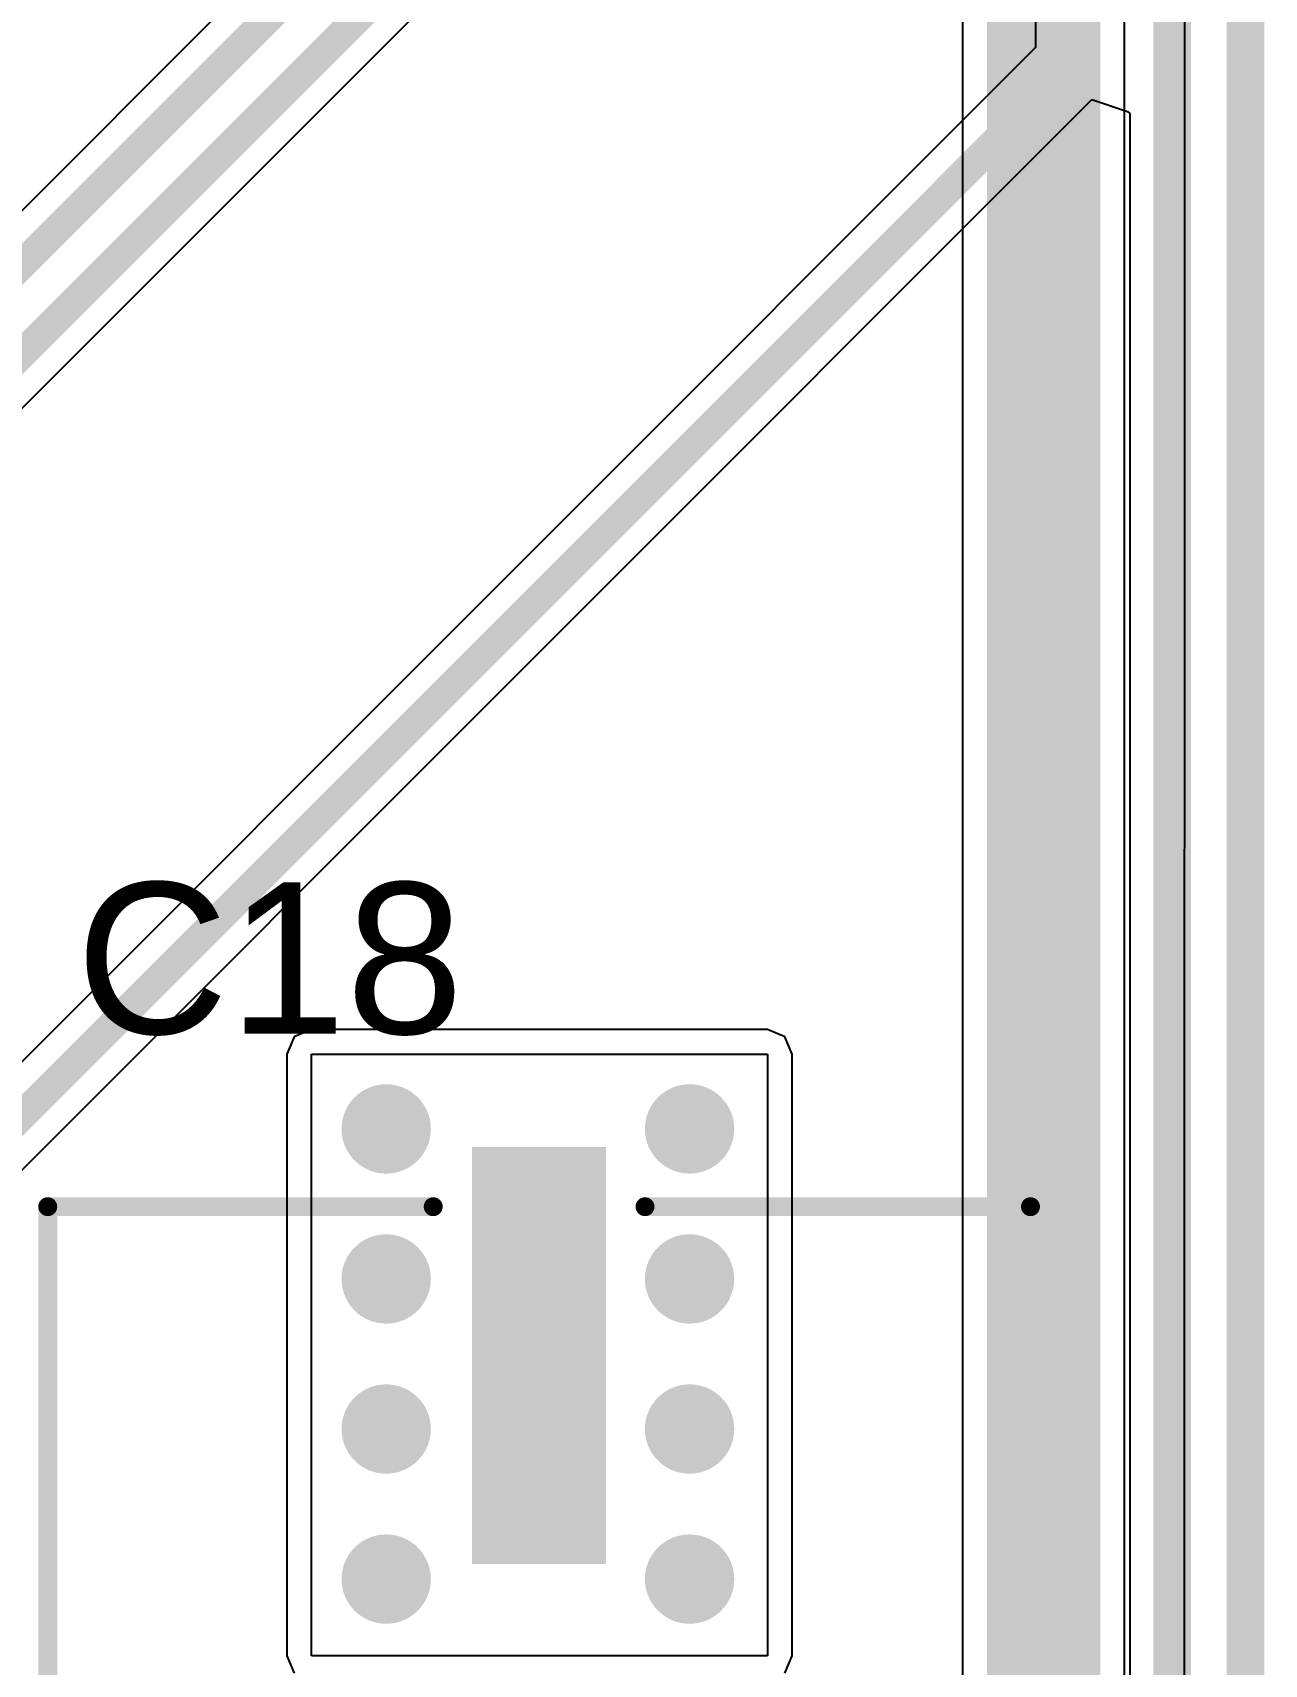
# Model space of a CAD drawing. Header units: millimetres. Extents: x -0.52 to 3.79, y -0.54 to 3.26.
# Drawn here: x 3.4687 to 3.7944, y 0.7968 to 1.2282 of the extents above; entities that cross this region are included whole.
import ezdxf

# ---------------------------------------------------------------- set-up
doc = ezdxf.new("R2010")
doc.units = ezdxf.units.MM
doc.header["$MEASUREMENT"] = 0
for name, color, linetype in [('BottomLayer', 5, 'Continuous'), ('BottomSolder', 6, 'Continuous'), ('Mechanical2', 216, 'Continuous'), ('TopLayer', 1, 'Continuous'), ('TopOverlay', 2, 'Continuous'), ('TopPaste', 8, 'Continuous'), ('TopSolder', 216, 'Continuous'), ('ViaHoleLayer', 16, 'Continuous')]:
    doc.layers.add(name, color=color, linetype=linetype)
doc.styles.add('Arial', font='', dxfattribs={"height": 0.2})
doc.styles.get('Arial').set_extended_font_data('Arial')

# ---------------------------------------------------------------- blocks, each defined once
blk = doc.blocks.new('UCD1A101MCL1GS_35')
at = {"layer": 'TopLayer'}
for points in [[(-0.14567, 0.01772), (-0.03543, 0.01772), (-0.03543, -0.01772), (-0.14567, -0.01772)], [(0.03543, 0.01772), (0.14567, 0.01772), (0.14567, -0.01772), (0.03543, -0.01772)]]:
    blk.add_hatch(color=1, dxfattribs=at).paths.add_polyline_path(points)
at = {"layer": 'TopPaste'}
for points in [[(-0.14567, 0.01772), (-0.03543, 0.01772), (-0.03543, -0.01772), (-0.14567, -0.01772)], [(0.03543, 0.01772), (0.14567, 0.01772), (0.14567, -0.01772), (0.03543, -0.01772)]]:
    blk.add_hatch(color=8, dxfattribs=at).paths.add_polyline_path(points)
at = {"layer": 'TopSolder'}
for points in [[(-0.14567, 0.01772), (-0.03543, 0.01772), (-0.03543, -0.01772), (-0.14567, -0.01772)], [(0.03543, 0.01772), (0.14567, 0.01772), (0.14567, -0.01772), (0.03543, -0.01772)]]:
    blk.add_hatch(color=216, dxfattribs=at).paths.add_polyline_path(points)
at = {"layer": 'TopOverlay', "const_width": 0.005}
for points in [[(-0.09008, 0.12992), (-0.12992, 0.09008)], [(-0.09008, 0.12992), (0, 0.12992)], [(0, 0.12992), (0.12992, 0.12992)], [(0.12992, 0.12992), (0.12992, 0.028)], [(-0.12992, 0.09008), (-0.12992, 0.028)], [(-0.15039, 0.052), (-0.15039, 0.028)], [(-0.16239, 0.04), (-0.13839, 0.04)], [(-0.12992, -0.028), (-0.12992, -0.09008)], [(0.12992, -0.028), (0.12992, -0.12992)], [(-0.12992, -0.09008), (-0.09008, -0.12992)], [(-0.09008, -0.12992), (0, -0.12992)], [(0, -0.12992), (0.12992, -0.12992)]]:
    blk.add_lwpolyline(points, dxfattribs=at)
at = {"layer": 'TopOverlay', "const_width": 0.0025}
for points in [[(-0.09133, 0.12992, 1), (-0.08883, 0.12992, 1)], [(-0.09133, 0.12992, 1), (-0.08883, 0.12992, 1)], [(-0.00125, 0.12992, 1), (0.00125, 0.12992, 1)], [(-0.00125, 0.12992, 1), (0.00125, 0.12992, 1)], [(0.12867, 0.12992, 1), (0.13117, 0.12992, 1)], [(0.12867, 0.12992, 1), (0.13117, 0.12992, 1)], [(-0.13117, 0.09008, 1), (-0.12867, 0.09008, 1)], [(-0.13117, 0.09008, 1), (-0.12867, 0.09008, 1)], [(-0.15164, 0.052, 1), (-0.14914, 0.052, 1)], [(-0.16364, 0.04, 1), (-0.16114, 0.04, 1)], [(-0.13964, 0.04, 1), (-0.13714, 0.04, 1)], [(-0.15164, 0.028, 1), (-0.14914, 0.028, 1)], [(-0.13117, 0.028, 1), (-0.12867, 0.028, 1)], [(0.12867, 0.028, 1), (0.13117, 0.028, 1)], [(-0.13117, -0.028, 1), (-0.12867, -0.028, 1)], [(0.12867, -0.028, 1), (0.13117, -0.028, 1)], [(-0.13117, -0.09008, 1), (-0.12867, -0.09008, 1)], [(-0.13117, -0.09008, 1), (-0.12867, -0.09008, 1)], [(-0.09133, -0.12992, 1), (-0.08883, -0.12992, 1)], [(-0.09133, -0.12992, 1), (-0.08883, -0.12992, 1)], [(-0.00125, -0.12992, 1), (0.00125, -0.12992, 1)], [(-0.00125, -0.12992, 1), (0.00125, -0.12992, 1)], [(0.12867, -0.12992, 1), (0.13117, -0.12992, 1)], [(0.12867, -0.12992, 1), (0.13117, -0.12992, 1)]]:
    blk.add_lwpolyline(points, format="xyb", close=True, dxfattribs=at)

msp = doc.modelspace()

# ---------------------------------------------------------------- hatches: boundary and pattern name
at = {"layer": 'BottomLayer'}
h = msp.add_hatch(color=5, dxfattribs=at)
edge = h.paths.add_edge_path()
edge.add_arc((3.56218, 0.93835), 0.01181, 0, 360)
h = msp.add_hatch(color=5, dxfattribs=at)
edge = h.paths.add_edge_path()
edge.add_arc((3.64239, 0.93835), 0.01181, 0, 360)
h = msp.add_hatch(color=5, dxfattribs=at)
edge = h.paths.add_edge_path()
edge.add_arc((3.56218, 0.89869), 0.01181, 0, 360)
h = msp.add_hatch(color=5, dxfattribs=at)
edge = h.paths.add_edge_path()
edge.add_arc((3.64239, 0.89869), 0.01181, 0, 360)
h = msp.add_hatch(color=5, dxfattribs=at)
edge = h.paths.add_edge_path()
edge.add_arc((3.56218, 0.85902), 0.01181, 0, 360)
h = msp.add_hatch(color=5, dxfattribs=at)
edge = h.paths.add_edge_path()
edge.add_arc((3.64239, 0.85902), 0.01181, 0, 360)
h = msp.add_hatch(color=5, dxfattribs=at)
edge = h.paths.add_edge_path()
edge.add_arc((3.56218, 0.81935), 0.01181, 0, 360)
h = msp.add_hatch(color=5, dxfattribs=at)
edge = h.paths.add_edge_path()
edge.add_arc((3.64239, 0.81935), 0.01181, 0, 360)
at = {"layer": 'BottomSolder'}
h = msp.add_hatch(color=6, dxfattribs=at)
edge = h.paths.add_edge_path()
edge.add_arc((3.56218, 0.93835), 0.00591, 0, 360)
h = msp.add_hatch(color=6, dxfattribs=at)
edge = h.paths.add_edge_path()
edge.add_arc((3.64239, 0.93835), 0.00591, 0, 360)
h = msp.add_hatch(color=6, dxfattribs=at)
edge = h.paths.add_edge_path()
edge.add_arc((3.56218, 0.89869), 0.00591, 0, 360)
h = msp.add_hatch(color=6, dxfattribs=at)
edge = h.paths.add_edge_path()
edge.add_arc((3.64239, 0.89869), 0.00591, 0, 360)
h = msp.add_hatch(color=6, dxfattribs=at)
edge = h.paths.add_edge_path()
edge.add_arc((3.56218, 0.85902), 0.00591, 0, 360)
h = msp.add_hatch(color=6, dxfattribs=at)
edge = h.paths.add_edge_path()
edge.add_arc((3.64239, 0.85902), 0.00591, 0, 360)
h = msp.add_hatch(color=6, dxfattribs=at)
edge = h.paths.add_edge_path()
edge.add_arc((3.56218, 0.81935), 0.00591, 0, 360)
h = msp.add_hatch(color=6, dxfattribs=at)
edge = h.paths.add_edge_path()
edge.add_arc((3.64239, 0.81935), 0.00591, 0, 360)
at = {"layer": 'TopLayer'}
h = msp.add_hatch(color=1, dxfattribs=at)
edge = h.paths.add_edge_path()
edge.add_arc((3.56218, 0.93835), 0.01181, 0, 360)
h = msp.add_hatch(color=1, dxfattribs=at)
edge = h.paths.add_edge_path()
edge.add_arc((3.64239, 0.93835), 0.01181, 0, 360)
h = msp.add_hatch(color=1, dxfattribs=at)
edge = h.paths.add_edge_path()
edge.add_arc((3.56218, 0.89869), 0.01181, 0, 360)
h = msp.add_hatch(color=1, dxfattribs=at)
edge = h.paths.add_edge_path()
edge.add_arc((3.64239, 0.89869), 0.01181, 0, 360)
h = msp.add_hatch(color=1, dxfattribs=at)
edge = h.paths.add_edge_path()
edge.add_arc((3.56218, 0.85902), 0.01181, 0, 360)
h = msp.add_hatch(color=1, dxfattribs=at)
edge = h.paths.add_edge_path()
edge.add_arc((3.64239, 0.85902), 0.01181, 0, 360)
h = msp.add_hatch(color=1, dxfattribs=at)
edge = h.paths.add_edge_path()
edge.add_arc((3.56218, 0.81935), 0.01181, 0, 360)
h = msp.add_hatch(color=1, dxfattribs=at)
edge = h.paths.add_edge_path()
edge.add_arc((3.64239, 0.81935), 0.01181, 0, 360)
at = {"layer": 'TopSolder'}
h = msp.add_hatch(color=216, dxfattribs=at)
edge = h.paths.add_edge_path()
edge.add_arc((3.56218, 0.93835), 0.00591, 0, 360)
h = msp.add_hatch(color=216, dxfattribs=at)
edge = h.paths.add_edge_path()
edge.add_arc((3.64239, 0.93835), 0.00591, 0, 360)
h = msp.add_hatch(color=216, dxfattribs=at)
edge = h.paths.add_edge_path()
edge.add_arc((3.56218, 0.89869), 0.00591, 0, 360)
h = msp.add_hatch(color=216, dxfattribs=at)
edge = h.paths.add_edge_path()
edge.add_arc((3.64239, 0.89869), 0.00591, 0, 360)
h = msp.add_hatch(color=216, dxfattribs=at)
edge = h.paths.add_edge_path()
edge.add_arc((3.56218, 0.85902), 0.00591, 0, 360)
h = msp.add_hatch(color=216, dxfattribs=at)
edge = h.paths.add_edge_path()
edge.add_arc((3.64239, 0.85902), 0.00591, 0, 360)
h = msp.add_hatch(color=216, dxfattribs=at)
edge = h.paths.add_edge_path()
edge.add_arc((3.56218, 0.81935), 0.00591, 0, 360)
h = msp.add_hatch(color=216, dxfattribs=at)
edge = h.paths.add_edge_path()
edge.add_arc((3.64239, 0.81935), 0.00591, 0, 360)
at = {"layer": 'ViaHoleLayer'}
h = msp.add_hatch(color=16, dxfattribs=at)
edge = h.paths.add_edge_path()
edge.add_arc((3.56218, 0.93835), 0.00591, 0, 360)
h = msp.add_hatch(color=16, dxfattribs=at)
edge = h.paths.add_edge_path()
edge.add_arc((3.64239, 0.93835), 0.00591, 0, 360)
h = msp.add_hatch(color=16, dxfattribs=at)
edge = h.paths.add_edge_path()
edge.add_arc((3.56218, 0.89869), 0.00591, 0, 360)
h = msp.add_hatch(color=16, dxfattribs=at)
edge = h.paths.add_edge_path()
edge.add_arc((3.64239, 0.89869), 0.00591, 0, 360)
h = msp.add_hatch(color=16, dxfattribs=at)
edge = h.paths.add_edge_path()
edge.add_arc((3.56218, 0.85902), 0.00591, 0, 360)
h = msp.add_hatch(color=16, dxfattribs=at)
edge = h.paths.add_edge_path()
edge.add_arc((3.64239, 0.85902), 0.00591, 0, 360)
h = msp.add_hatch(color=16, dxfattribs=at)
edge = h.paths.add_edge_path()
edge.add_arc((3.56218, 0.81935), 0.00591, 0, 360)
h = msp.add_hatch(color=16, dxfattribs=at)
edge = h.paths.add_edge_path()
edge.add_arc((3.64239, 0.81935), 0.00591, 0, 360)

# ---------------------------------------------------------------- linework, layer by layer
at = {"layer": 'BottomLayer'}
for p, q in [((3.77343, 2.93916), (3.77306, -0.45241)), ((3.75741, -0.29887), (3.75741, 2.7814)), ((3.71459, 2.22254), (3.71459, -0.28658))]:
    msp.add_line(p, q, dxfattribs=at)
at = {"layer": 'BottomLayer', "const_width": 0.03}
msp.add_lwpolyline([(3.736, -0.30707), (3.736, 2.7886)], dxfattribs=at)
at = {"layer": 'Mechanical2', "const_width": 0.01}
msp.add_lwpolyline([(3.78937, -0.49213), (3.78937, 2.97244)], dxfattribs=at)
at = {"layer": 'TopLayer'}
for p, q in [((3.73387, 1.5848), (3.73387, 1.2242)), ((3.54713, 1.26242), (3.44381, 1.1591)), ((3.4288, 1.0918), (3.58411, 1.24712)), ((3.73387, 1.2242), (3.41877, 0.9091)), ((3.43013, 0.8918), (3.74878, 1.21046)), ((3.74878, 1.21046), (3.75818, 1.20729)), ((3.75818, 1.20729), (3.75878, 1.20682)), ((3.75878, 1.20682), (3.75878, -0.13135)), ((3.53781, 0.96271), (3.53591, 0.95812)), ((3.5424, 0.96461), (3.53781, 0.96271)), ((3.663, 0.96461), (3.5424, 0.96461)), ((3.66759, 0.96271), (3.663, 0.96461)), ((3.66949, 0.95812), (3.66759, 0.96271)), ((3.53591, 0.95812), (3.53591, 0.7991)), ((3.5424, 0.95812), (3.663, 0.95812)), ((3.5424, 0.7991), (3.5424, 0.95812)), ((3.663, 0.95812), (3.663, 0.7991)), ((3.66949, 0.7991), (3.66949, 0.95812)), ((3.53591, 0.7991), (3.53781, 0.79451)), ((3.663, 0.7991), (3.5424, 0.7991)), ((3.66759, 0.79451), (3.66949, 0.7991))]:
    msp.add_line(p, q, dxfattribs=at)
for points, const_width in [([(3.77, -0.136), (3.77, 2.269)], 0.01), ([(3.744, 1.22), (3.744, 1.589)], 0.00787), ([(3.44801, 1.14897), (3.55726, 1.25822)], 0.00787), ([(3.42163, 1.09897), (3.57695, 1.25428)], 0.00787), ([(3.42297, 0.89897), (3.744, 1.22)], 0.00787)]:
    msp.add_lwpolyline(points, dxfattribs=dict(at, const_width=const_width))
at = {"layer": 'TopLayer', "const_width": 0.00394}
msp.add_lwpolyline([(3.74203, 1.22, 1), (3.74597, 1.22, 1)], format="xyb", close=True, dxfattribs=at)
msp.add_lwpolyline([(3.74203, 1.22, 1), (3.74597, 1.22, 1)], format="xyb", close=True, dxfattribs=at)

# ---------------------------------------------------------------- block references
at = {"rotation": 90}
msp.add_blockref('UCD1A101MCL1GS_35', (3.60261, 0.78787), dxfattribs=at)

# ---------------------------------------------------------------- texts
at = {"layer": 'TopOverlay', "style": 'Arial'}
msp.add_text('C18', height=0.04, dxfattribs=at).set_placement((3.48011, 0.9635))

doc.saveas('drawing.dxf')
